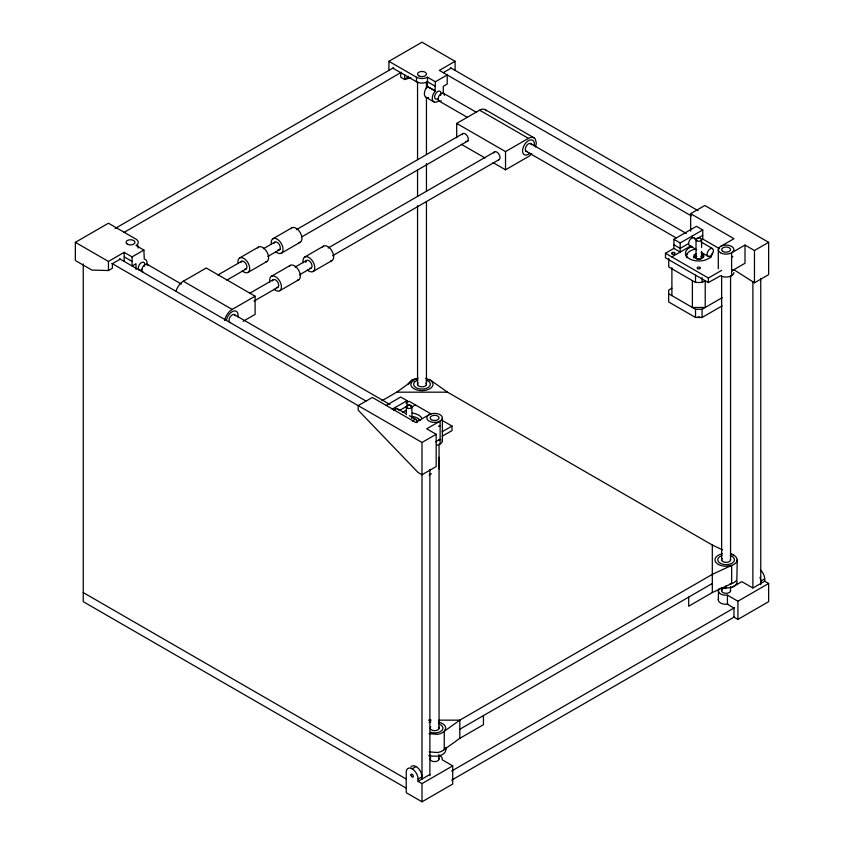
<?xml version="1.0" encoding="UTF-8"?>
<svg xmlns="http://www.w3.org/2000/svg" width="844" height="844" viewBox="0 0 844 844"><rect width="100%" height="100%" fill="white"/><g stroke="black" fill="none" stroke-linecap="round" stroke-linejoin="round"><path stroke-width="1.27" d="M429.037 755.517A11.141 6.435 0 0 0 431.717 756.161L437.487 756.161A11.141 6.435 0 0 0 445.368 751.614L446.244 747.425M728.119 604.198L724.078 604.198A7.796 4.505 0 0 1 718.297 599.852L718.571 589.587A7.796 4.505 0 0 1 719.352 588.5M718.297 599.852L718.571 598.681M730.556 553.653C733.721 554.772 738.479 557.399 736.865 561.482A11.141 6.435 0 0 1 731.674 565.396L712.315 574.374L459.811 720.154L444.25 731.326A11.141 6.435 0 0 1 437.487 734.322L429.037 733.689M737.245 559.825L736.865 579.68A11.141 6.435 0 0 1 731.674 583.584L712.315 592.562L688.683 606.214L688.683 597.109M176.185 290.821L176.512 289.724A11.141 6.435 -60 0 1 183.338 281.231L206.263 268.002L255.099 296.191L255.099 314.39L243.083 321.321M224.557 320.562L225.348 317.914A11.141 6.435 -60 0 1 232.174 309.431L255.099 296.191M535.592 146.983L536.32 142.921L535.265 138.986A11.141 6.435 -60 0 0 528.449 138.374L479.614 110.184L456.688 123.414L456.688 137.709M418.128 378.165A11.141 6.435 0 0 0 412.283 380.992L410.796 384.21A11.141 6.435 0 0 0 421.937 390.645A11.141 6.435 0 0 0 433.077 384.21L431.59 380.992L425.714 378.217M445.368 747.974L444.25 749.525A11.141 6.435 0 0 1 437.487 752.521L429.037 751.877M443.111 93.705A7.796 4.505 -60 0 0 443.3 91.943L443.3 86.31L447.214 84.041L447.214 74.947L435.388 81.773L435.029 91.205A7.796 4.505 -60 0 0 432.687 100.51A7.796 4.505 -60 0 0 439.207 100.457M408.57 76.298L404.73 79.536L400.731 77.226L400.731 72.679M381.952 400.71L396.733 392.175L412.283 380.992M483.443 715.606L483.443 724.701L459.811 738.352L444.25 749.525L444.25 731.326L445.748 728.119A11.141 6.435 0 0 0 438.416 722.074M120.259 259.161L112.389 263.708L112.389 268.255L108.443 270.534L91.901 270.08L75.359 260.522L75.359 242.333L108.443 223.227L136.021 239.147A7.796 4.505 0 0 1 136.021 245.52L143.902 250.067L144.261 259.076A7.796 4.505 -60 0 1 146.835 264.752M388.915 70.4L388.915 61.306L422 42.2L455.085 61.306L455.085 70.4M115.079 228.492L393.578 67.71M124.1 232.385L401.459 72.257M75.359 242.333L108.443 261.44L124.205 252.335L132.075 256.892L143.902 250.067M455.085 61.306L439.334 70.4L691.289 215.874M443.269 72.679L451.15 68.121M239.633 257.947L258.538 247.039M272.96 238.715L291.866 227.796M217.784 275.07L241.711 261.25M263.37 248.748L274.764 242.165M296.423 229.663L462.818 133.605M226.793 280.155L246.174 268.972M267.822 256.47L280.366 249.233M302.015 236.731L468.409 140.663M247.988 272.422L266.894 261.503M281.316 253.189L300.221 242.27M271.378 276.283L290.283 265.364M304.705 257.04L323.611 246.121M249.529 293.396L273.467 279.575M295.115 267.073L306.52 260.501M328.168 247.999L494.563 151.931M456.688 123.414L505.524 151.614L528.449 138.374M253.991 301.118L277.919 287.298M299.578 274.796L310.972 268.213M332.631 255.711L499.015 159.653M279.733 290.758L298.639 279.839M313.061 271.515L331.966 260.596M493.023 162.597L505.524 169.802L528.449 156.573A11.141 6.435 -60 0 0 531.773 153.798M690.645 231.161L690.645 213.68L704.824 205.493L768.641 242.333L768.641 274.627L754.462 282.814L734.196 269.901M386.056 405.5L400.71 397.039L407.019 400.668L407.019 406.133L399.666 410.374M733.9 272.538A7.796 4.505 0 0 1 729.089 276.695A7.796 4.505 0 0 1 720.586 275.714L708.369 282.582L665.473 257.821L665.473 253.274L673.881 248.421L673.881 239.327L696.437 226.297L702.746 229.937L702.746 239.031L719.605 248.769M392.165 409.245L407.019 400.668M673.881 239.327L680.18 242.966L702.746 229.937M405.964 403.094L409.118 401.28L430.946 413.876M688.588 243.568L680.18 248.421L673.881 244.781M696.015 239.285L702.746 235.392M402.82 412.199L405.964 410.374M411.218 407.346L415.417 404.92M671.782 256.914L690.687 245.994M700.541 240.308L702.746 239.031M429.09 414.721L415.702 422.454L372.362 397.44L358.183 405.626L358.183 410.173L418.065 472.482L422 474.761L436.179 466.574L436.179 434.28L426.726 428.815L440.125 421.093L440.125 444.007M720.586 246.427L733.974 238.694L690.645 213.68M768.641 242.333L754.462 250.52L745.009 245.066L731.611 252.799L731.611 275.714M671.898 288.226L668.691 290.083L668.691 301.973L695.53 317.471L702.071 317.471L722.158 305.876M111.746 263.349L422 442.467L436.179 434.28M442.066 431.79L452.015 426.041L452.015 430.598L442.14 436.295M665.473 253.274L708.369 278.035L721.641 270.375M668.743 258.359L668.743 266.989L695.53 282.455L702.071 282.455L705.225 280.63L705.225 307.469L692.386 307.469L692.386 280.63M435.652 441.855L440.125 439.281A7.796 4.505 0 0 1 438.5 439.998M668.691 293.786L695.53 309.284L702.071 309.284L722.295 297.615M429.132 475.056L431.358 473.769M459.811 729.248L712.315 583.468M438.5 755.148A7.796 4.505 0 0 1 442.14 757.88L442.235 759.811L452.722 765.867L452.722 784.065L422 801.8L406.238 792.706L406.238 772.239A8.356 4.821 60 0 1 412.157 768.821L416.092 766.552M731.611 587.572L741.855 581.653L752.89 588.025L764.706 581.199L768.641 583.478L768.641 601.666L737.92 619.401L733.974 617.133L733.974 608.039L727.423 604.251L727.423 595.157L724.078 595.104A7.796 4.505 0 0 1 718.297 590.747M452.722 765.867L422 783.601L418.065 781.333L418.065 779.054L422 776.786A8.356 4.821 60 0 0 417.622 767.66A8.356 4.821 60 0 0 410.975 767.006M760.328 569.805A8.356 4.821 60 0 1 764.706 578.921L760.76 581.199A8.356 4.821 60 0 0 759.969 577.328M418.065 781.333L429.881 774.507M727.423 595.157L737.92 601.213L768.641 583.478M451.656 771.036L734.533 607.712M451.656 780.13L734.533 616.816M410.922 77.585L404.73 79.536L404.666 74.947M729.881 584.016L731.674 583.584L731.674 565.396L726.104 566.25A11.141 6.435 0 0 1 715.132 560.933A11.141 6.435 0 0 1 722.295 553.78M396.733 392.175L447.542 392.175L712.315 545.034L722.58 549.887M428.541 720.154L431.147 720.154M438.964 720.154L459.811 720.154L459.811 738.352M720.934 587.973L728.984 587.867A11.141 6.435 0 0 0 736.865 583.32L737.139 581.199M731.674 554.255L733.974 555.268M450.517 67.763L698.03 210.662M485.184 109.625L534.02 137.825M388.915 61.306L416.482 77.226A7.796 4.505 0 0 0 427.518 77.226L435.388 81.773M435.388 86.32L427.518 81.773A7.796 4.505 0 0 1 416.482 81.773L392.85 68.121M443.522 93.294L476.565 112.379M530.137 143.301L686.267 233.44M694.243 238.05L696.522 239.369M701.09 241.996L712.484 248.579A4.452 2.574 -60 0 1 711.07 255.479A4.452 2.574 -60 0 1 707.209 253.253A4.452 2.574 -60 0 1 712.484 248.579M435.388 90.867L427.148 86.658A7.796 4.505 -60 0 0 424.437 94.57A7.796 4.505 -60 0 0 428.478 97.556M435.293 90.93L427.412 86.383L427.518 77.226M439.059 101.016L467.555 117.464M525.675 151.023L676.118 237.871M689.791 245.773L696.627 249.718M701.185 252.345L708.021 256.302M426.009 97.334L433.879 101.881M673.881 248.421L680.18 252.061L680.18 242.966M461.225 144.24L485.078 158.007M412.157 379.927L414.119 381.066M442.034 420.28L452.015 426.041M183.338 281.231L232.174 309.431M147.246 264.351L181.428 284.09M233.862 314.358L389.991 404.498M397.967 409.108L405.943 413.708M409.372 415.681L416.208 419.637M124.205 256.892L132.075 261.44M119.626 258.791L366.001 401.037M83.24 592.572L406.027 778.938M406.027 788.032L83.24 601.666L83.24 263.972M429.818 379.663L447.542 392.175M764.706 578.921L764.706 581.199M760.76 278.425L760.76 584.681M754.462 250.52L754.462 282.814M752.89 281.664L752.89 587.92M745.009 245.066L745.009 263.254L731.611 270.987A7.796 4.505 0 0 0 732.856 270.059M737.92 601.213L737.92 619.401M730.556 275.946L730.556 560.342M730.556 586.685L730.556 590.631M726.104 585.662L726.104 588.089A11.141 6.435 0 0 1 723.213 587.867M721.641 275.946L721.641 560.342M721.641 587.994L721.641 590.631M718.297 249.613L718.297 268.719M712.315 545.034L712.315 592.562M708.369 278.035L708.369 282.582M702.071 277.602L702.071 282.455M702.071 309.284L702.071 317.471M701.586 239.622L701.586 247.429M701.586 251.322L701.586 257.821M696.015 239.622L696.015 257.821M695.53 275.176L695.53 282.455M695.53 309.284L695.53 317.471M691.742 236.288L691.742 238.113M671.898 267.78L671.898 295.643M505.524 151.614L505.524 169.802M442.404 417.907A7.796 4.505 0 0 1 430.704 421.8A7.796 4.505 0 0 1 430.704 414.003A7.796 4.505 0 0 1 442.404 417.907L442.404 440.832M439.175 457.29L439.175 469.253M439.059 444.239L439.059 728.636M439.059 754.979L439.059 758.925M429.881 469.464L429.881 775.72M426.452 81.942L426.452 88.525M426.452 97.735L426.452 154.357M426.452 163.578L426.452 191.219M426.452 201.758L426.452 384.78M422 442.467L422 779.054M422 783.601L422 801.8M417.548 81.942L417.548 159.621M417.548 170.161L417.548 196.494M417.548 205.704L417.548 384.78M416.482 77.226L416.482 81.773M411.904 406.871L411.904 418.571M406.333 406.871L406.333 414.668M395.467 407.346L395.467 409.161M135.989 269.363L135.989 263.729L132.075 265.987L132.075 256.892M124.205 252.335L124.205 261.44M108.443 261.44L108.443 270.534M462.09 134.713A4.452 2.574 60 0 1 467.365 136.127A4.452 2.574 60 0 1 465.951 141.391M479.614 110.184A11.141 6.435 -60 0 1 486.439 110.796M534.157 145.938A8.356 4.821 -60 0 0 533.566 141.106L532.627 140.231A8.356 4.821 -60 0 0 522.742 148.998A8.356 4.821 -60 0 0 529.979 153.175M493.835 153.038A4.452 2.574 60 0 1 498.804 153.956A4.452 2.574 60 0 1 498.456 159.801M271.43 244.422A8.356 4.821 60 0 1 276.621 238.852A8.356 4.821 60 0 1 283.025 249.94A8.356 4.821 60 0 1 275.608 251.66M274.089 243.251A4.452 2.574 60 0 1 279.364 244.665A4.452 2.574 60 0 1 277.95 249.929M290.927 228.661A8.356 4.821 60 0 1 300.221 232.617A8.356 4.821 60 0 1 298.998 242.65M303.175 262.748A8.356 4.821 60 0 1 308.366 257.188A8.356 4.821 60 0 1 314.77 268.276A8.356 4.821 60 0 1 307.353 269.985M306.15 260.88A4.452 2.574 60 0 1 311.383 263.507A4.452 2.574 60 0 1 309.695 268.265M305.728 262.463A4.452 2.574 60 0 1 305.834 261.577M322.672 246.997A8.356 4.821 60 0 1 331.966 250.953A8.356 4.821 60 0 1 330.743 260.975M237.881 316.996A8.356 4.821 -60 0 0 235.128 310.908A8.356 4.821 -60 0 0 227.985 316.11L227.047 318.072A8.356 4.821 -60 0 0 226.466 320.055M238.103 263.655A8.356 4.821 60 0 1 243.294 258.095A8.356 4.821 60 0 1 249.697 269.183A8.356 4.821 60 0 1 242.281 270.892M240.762 262.484A4.452 2.574 60 0 1 246.037 263.898A4.452 2.574 60 0 1 244.623 269.173M257.599 247.904A8.356 4.821 60 0 1 266.894 251.86A8.356 4.821 60 0 1 265.67 261.883M269.848 281.991A8.356 4.821 60 0 1 275.038 276.421A8.356 4.821 60 0 1 281.442 287.509A8.356 4.821 60 0 1 274.026 289.228M272.517 280.82A4.452 2.574 60 0 1 277.781 282.234A4.452 2.574 60 0 1 276.378 287.509M289.344 266.24A8.356 4.821 60 0 1 298.639 270.185A8.356 4.821 60 0 1 297.415 280.219M526.867 151.53A4.452 2.574 -60 0 1 526.529 145.695A4.452 2.574 -60 0 1 531.488 144.778M441.285 100.795A4.452 2.574 -60 0 1 438.142 98.97A4.452 2.574 -60 0 1 441.285 93.515A4.452 2.574 -60 0 1 444.44 95.33M143.438 272.264A4.452 2.574 -60 0 1 143.09 266.43A4.452 2.574 -60 0 1 148.059 265.512M412.399 421.251A4.452 2.574 -60 0 1 415.892 419.5A4.452 2.574 -60 0 1 417.02 422.675M230.591 322.587A4.452 2.574 -60 0 1 230.254 316.743A4.452 2.574 -60 0 1 235.212 315.825M440.515 95.372A4.452 2.574 -60 0 0 439.703 91.131A4.452 2.574 -60 0 0 435.557 93.842L435.05 94.887A4.452 2.574 -60 0 0 435.05 98.526L435.557 98.991A4.452 2.574 -60 0 0 438.595 98.168M138.036 245.72A7.796 4.505 0 0 1 138.036 248.052M144.24 266.43A4.452 2.574 -60 0 0 144.24 262.79L143.733 262.326A4.452 2.574 -60 0 0 138.458 266.999A4.452 2.574 -60 0 0 142.32 269.225M712.178 253.274A13.367 7.723 0 0 1 692.122 259.952A13.367 7.723 0 0 1 692.122 246.585M685.887 255.827A13.367 7.723 0 0 1 687.227 253.96M732.856 256.407A7.796 4.505 0 0 1 731.611 257.346M690.919 245.731A4.452 2.574 -60 0 1 689.506 240.466A4.452 2.574 -60 0 1 694.781 239.052M407.673 406.312A1.667 0.96 0 0 1 409.118 404.867A1.667 0.96 0 0 1 410.564 406.312M412.579 413.064A13.367 7.723 0 0 1 422.032 418.518M442.14 439.661A7.796 4.505 0 0 1 436.622 445.178M418.571 419.605A13.367 7.723 0 0 1 420.069 420.639M440.125 425.64A7.796 4.505 0 0 1 438.5 426.347M393.884 410.564A4.452 2.574 -60 0 1 398.505 410.1M407.979 384.337A8.356 4.821 -60 0 1 416.335 379.515M730.408 590.083A4.452 2.574 0 0 1 725.524 593.3A4.452 2.574 0 0 1 722.242 589.46M412.157 768.821A8.356 4.821 60 0 1 418.065 779.054M429.09 755.865A7.796 4.505 0 0 1 430.704 755.148M438.469 757.754A4.452 2.574 0 0 1 434.607 761.615A4.452 2.574 0 0 1 430.746 757.754M426.178 380.074A8.356 4.821 0 0 1 428.404 387.354A8.356 4.821 0 0 1 415.596 387.354A8.356 4.821 0 0 1 417.822 380.074M730.282 555.647A8.356 4.821 0 0 1 732.497 562.927A8.356 4.821 0 0 1 719.7 562.927A8.356 4.821 0 0 1 721.926 555.647M429.037 722.548A11.141 6.435 0 0 1 430.799 722.074M445.368 748.28A11.141 6.435 0 0 1 445.748 749.947M438.785 723.941A8.356 4.821 0 0 1 441.845 730.524A8.356 4.821 0 0 1 430.429 732.297M425.861 382.965A4.452 2.574 0 0 1 422 386.826A4.452 2.574 0 0 1 418.139 382.965M730.408 559.15A4.452 2.574 0 0 1 725.524 562.368A4.452 2.574 0 0 1 722.242 558.538M438.469 726.832A4.452 2.574 0 0 1 434.607 730.682A4.452 2.574 0 0 1 430.746 726.832M699.813 316.985A3.903 2.247 0 0 1 697.798 316.985M693.789 257.821A5.011 2.891 0 0 1 696.3 255.31M701.311 255.31A5.011 2.891 0 0 1 703.643 257.072M700.773 256.681A2.785 1.604 0 0 1 701.216 258.623M700.773 258.96A2.785 1.604 0 0 1 696.838 258.96M696.395 258.623A2.785 1.604 0 0 1 696.838 256.681M711.059 256.006A12.259 7.079 0 0 1 710.637 257.831M686.963 257.831A12.259 7.079 0 0 1 695.635 249.17M701.311 253.495A5.011 2.891 0 0 1 702.641 257.863A5.011 2.891 0 0 1 694.96 257.863A5.011 2.891 0 0 1 696.3 253.495M412.294 416.419A12.259 7.079 0 0 1 419.732 419.711M418.846 75.855A4.452 2.574 0 0 0 426.304 74.705A4.452 2.574 0 0 0 420.85 71.55A4.452 2.574 0 0 0 418.846 75.855M127.349 244.148A4.452 2.574 0 0 0 134.808 242.998A4.452 2.574 0 0 0 129.354 239.844A4.452 2.574 0 0 0 127.349 244.148M720.586 252.799A7.796 4.505 0 0 0 733.636 250.773A7.796 4.505 0 0 0 724.078 245.256A7.796 4.505 0 0 0 720.586 252.799M722.949 251.428A4.452 2.574 0 0 0 730.408 250.278A4.452 2.574 0 0 0 724.943 247.123A4.452 2.574 0 0 0 722.949 251.428M672.172 253.96A1.667 0.96 0 0 0 674.968 253.527A1.667 0.96 0 0 0 672.921 252.335A1.667 0.96 0 0 0 672.172 253.96M697.661 268.624A1.614 0.928 0 0 0 700.362 268.202A1.614 0.928 0 0 0 698.389 267.063A1.614 0.928 0 0 0 697.661 268.624M431.453 419.721A4.452 2.574 0 0 0 438.912 418.571A4.452 2.574 0 0 0 433.447 415.417A4.452 2.574 0 0 0 431.453 419.721M410.975 774.961A1.667 0.96 60 0 0 412.748 777.166A1.667 0.96 60 0 0 412.748 774.803A1.667 0.96 60 0 0 410.975 774.961M696.838 240.762A2.785 1.604 0 0 0 701.491 240.044A2.785 1.604 0 0 0 698.083 238.071A2.785 1.604 0 0 0 696.838 240.762M407.146 408.011A2.785 1.604 0 0 0 411.809 407.293A2.785 1.604 0 0 0 408.401 405.32A2.785 1.604 0 0 0 407.146 408.011"/></g></svg>
